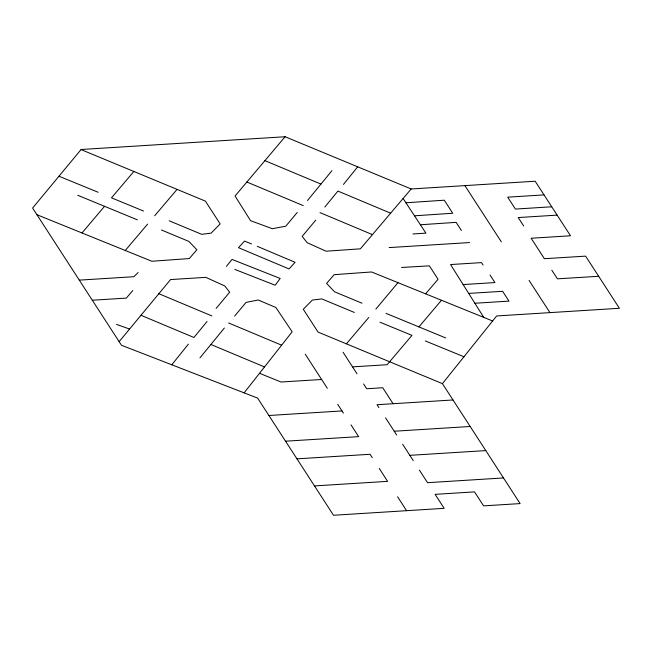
<?xml version="1.0" encoding="UTF-8"?>
<svg xmlns="http://www.w3.org/2000/svg" width="652" height="652" viewBox="0 0 652 652"><rect width="100%" height="100%" fill="white"/><g stroke="black" fill="none" stroke-linecap="round" stroke-linejoin="round"><path stroke-width="0.98" d="M244.117 392.863L292.169 331.795L275.861 307.483L258.216 300.002L246.057 302.406L234.614 316.098M188.379 344.15L171.778 364.786M442.423 383.637L496.645 315.959L619.4 308.282L585.618 256.13L544.396 258.705L531.144 238.241L570.508 235.779L535.17 181.223L411.167 188.974L285.095 136.741L81.117 149.495L32.6 208.045L121.468 345.258L257.63 398.111L333.506 515.259L444.167 508.34L435.104 494.346L474.534 491.885L483.597 505.87L520.117 503.588L442.423 383.637L318.062 332.088L303.294 309.292L312.365 300.067L321.795 298.909L354.321 312.438M226.448 266.342L232.03 259.414L280.189 278.461L275.185 285.226L234.826 269.406M343.474 184.418L357.679 166.814M207.043 321.493L193.946 337.491L140.979 315.283M307.508 200.506L331.925 170.685M199.936 357.883L224.353 328.054M324.81 207.075L337.915 191.077L390.63 213.18M119.137 341.648L170.579 279.561L205.812 277.361L224.728 285.91L229.683 292.186L216.138 308.412M297.239 212.47L285.804 226.162L272.406 228.722L250.572 220.678L235.054 196.024L285.095 136.741M315.723 220.156L302.178 236.383L307.125 242.658L326.049 251.207L360.393 248.828L411.167 188.974M375.87 309.105L397.981 282.65M81.989 232.96L104.548 206.317M125.257 250.474L147.596 224.117M418.918 326.897L441.477 300.254M133.856 171.468L111.492 197.833L143.497 211.02M154.687 215.763L177.059 189.382M346.408 343.84L368.779 317.459M132.796 290.531L126.333 298.103L92.307 300.23M425.609 293.84L438.062 279.26L429.383 265.853L401.567 267.475M138.11 272.536L133.88 276.717L79.283 280.124M405.927 202.78L444.289 200.205L452.732 213.245L414.517 215.812M420.41 224.761L456.123 222.356L461.42 230.539M544.021 194.891L507.704 197.165L515.406 209.064L551.731 206.79M557.126 215.127L518.218 217.556L523.662 225.959M412.952 233.954L425.927 233.139L403.099 198.485M389.146 247.589L469.562 242.56M598.675 276.293L557.427 278.828L551.82 270.172M463.132 284.565L494.941 282.577L490.027 274.997M468.698 293.416L502.619 291.305L508.976 301.118L474.868 303.245M352.626 366.872L387.117 364.712L411.974 335.381L379.969 322.202M321.623 379.48L281.045 382.015L259.512 373.303M453.01 399.969L377.052 404.721L378.885 407.557M268.893 415.495L341.998 410.931M394.224 431.233L470.182 426.489M285.535 441.2L358.649 436.636L351.037 424.884M296.962 458.845L370.067 454.273L372.268 457.671M409.839 455.341L485.789 450.597M314.5 485.919L387.606 481.355L379.244 468.438M503.507 477.94L427.557 482.692L419.407 470.116M116.512 324.403L129.324 328.942M251.517 243.913L244.524 241.085L238.51 247.687L289.032 268.942L295.087 262.3L257.23 246.309M492.619 320.98L371.583 271.965L334.174 274.663L326.587 283.416L334.558 291.794L362.015 303.221M98.142 192.275L58.965 176.236M425.324 340.939L463.955 356.758M36.919 214.712L151.883 261.256L189.292 258.559L196.88 249.797L188.909 241.419L161.451 229.993M386.074 313.368L445.723 337.94M77.743 195.274L137.393 219.846M81.044 149.585L205.404 201.126L220.172 223.921L211.101 233.147L201.672 234.312L169.145 220.775M264.916 160.653L320.947 184.084M246.872 182.03L303.213 205.592M320.002 212.633L372.447 234.622M158.852 293.71L211.859 315.935M228.64 322.976L281.631 345.185M210.906 344.484L264.427 366.897M529.065 280.393L549.652 312.169M464.9 185.616L501.347 241.876M483.067 264.989L481.526 262.609L450.556 264.549L483.76 317.385M393.075 403.718L382.724 387.744L366.701 388.747L363.62 383.987M343.074 352.259L357.019 373.792M385.568 417.867L396.644 434.974M402.643 444.24L413.229 460.573M305.226 354.158L327.337 388.29M337.712 404.322L343.425 413.132M397.59 496.759L406.612 510.687"/></g></svg>
